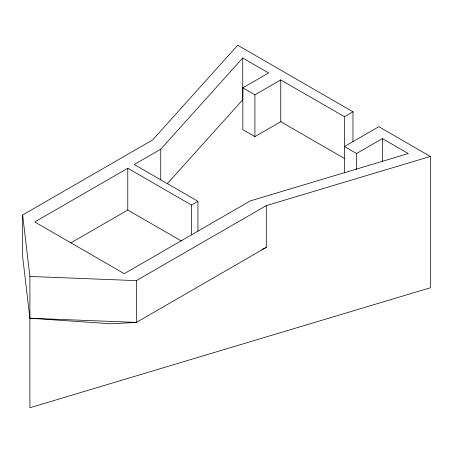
<?xml version="1.0" encoding="UTF-8"?>
<svg xmlns="http://www.w3.org/2000/svg" width="453" height="453" viewBox="0 0 453 453"><rect width="100%" height="100%" fill="white"/><g stroke="black" fill="none" stroke-linecap="round" stroke-linejoin="round"><path stroke-width="0.68" d="M197.933 231.126L197.933 201.285L134.235 164.513L160.747 149.207L242.751 57.984L268.663 72.944L242.819 87.865L242.819 129.643L254.909 136.625L280.752 121.698L344.71 158.624M167.344 183.646L242.751 99.762L242.751 57.984M22.65 214.977L29.898 276.449L29.898 407.751L430.35 287.763L430.35 156.455L266.302 205.611L266.302 247.389L136.364 322.411L110.996 323.77L29.898 318.227L22.65 256.76L22.65 214.977L152.587 139.96L237.729 45.249L352.966 111.778L352.966 141.619M197.933 201.285L191.472 205.016L127.774 168.244L34.739 221.959L124.275 273.652L250.283 200.9L408.295 153.556L382.377 138.595L356.534 153.516L344.45 146.54L378.81 126.698L430.35 156.455M242.819 87.865L254.909 94.841L280.752 79.921L344.45 116.698L352.966 111.778M70.849 242.887L127.774 210.022L181.319 240.934M29.898 276.449L136.364 280.634L266.302 205.611M261.862 249.575L266.302 247.389M29.898 318.227L136.364 322.411L136.364 280.634M382.377 138.595L382.377 161.574M356.534 153.516L356.534 169.53M344.45 116.698L344.45 172.995M280.752 79.921L280.752 121.698M254.909 94.841L254.909 136.625M191.472 205.016L191.472 234.858M160.747 149.207L160.747 179.847M127.774 168.244L127.774 210.022"/></g></svg>
